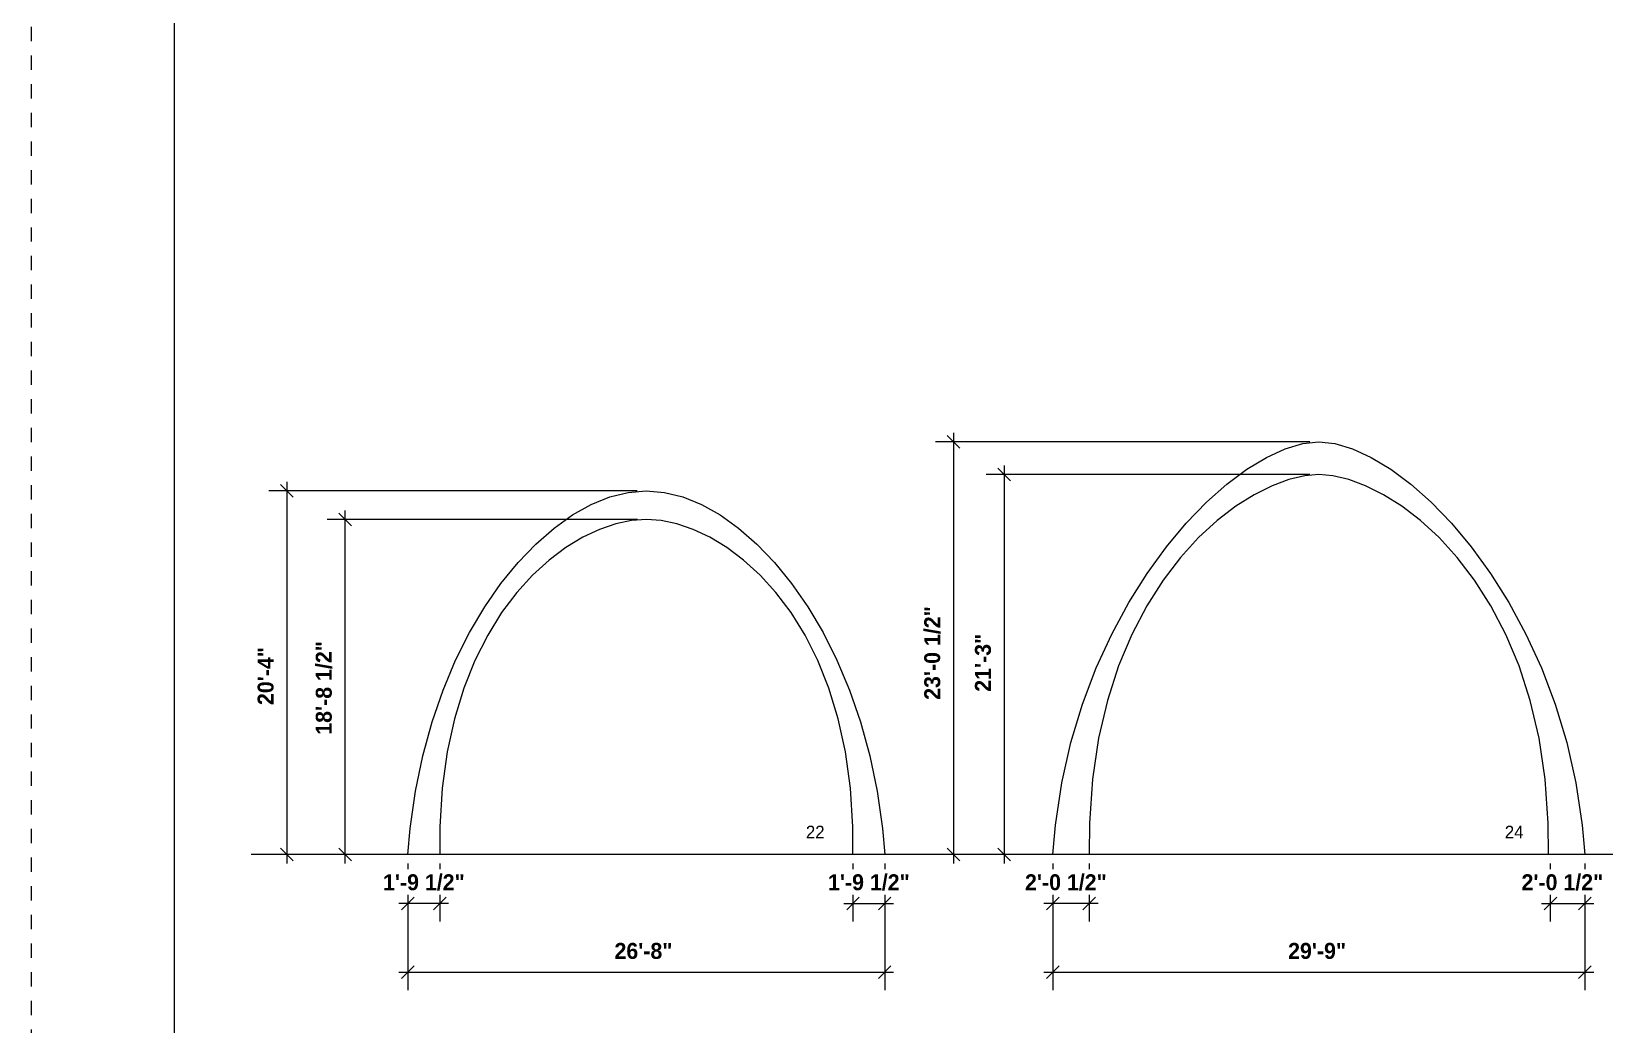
# Model space of a CAD drawing. Header units: inches. Extents: x -101.2 to -65.2, y -5883.2 to -5859.2.
# Drawn here: x -101.15 to -90.17, y -5873.1 to -5866.16 of the extents above; entities that cross this region are included whole.
import ezdxf

# ---------------------------------------------------------------- set-up
doc = ezdxf.new("R2010")
doc.units = ezdxf.units.IN
doc.header["$LTSCALE"] = 0.2
doc.header["$MEASUREMENT"] = 0
doc.header["$PDMODE"] = 1
doc.header["$PDSIZE"] = -2
doc.linetypes.add('STYLE_11', pattern=[0.46875, 0.3125, -0.15625])
doc.layers.get('0').update_dxf_attribs({"lineweight": 0})
for name, color, linetype, lineweight in [('ARCHES', 7, 'Continuous', 0), ('Dimension', 7, 'Continuous', 0), ('None', 7, 'Continuous', 0)]:
    doc.layers.add(name, color=color, linetype=linetype, lineweight=lineweight)
doc.styles.add('CityBlueprint', font='cityb___.ttf')
doc.styles.add('Tw Cen MT', font='')
doc.styles.get('Tw Cen MT').set_extended_font_data('Tw Cen MT')
doc.dimstyles.new('Arch', dxfattribs={"dimtxt": 0.111581, "dimasz": 0.088379, "dimexe": 0.125, "dimexo": 0.0625, "dimgap": 0.0625, "dimtad": 1, "dimdec": 3, "dimzin": 15, "dimdsep": 46, "dimlunit": 4, "dimtxsty": 'CityBlueprint', "dimblk": 'VW_SLASH', "dimcen": 0, "dimdle": 0.0625, "dimazin": 0, "dimtfac": 1, "dimtdec": 3, "dimtix": 1, "dimtmove": 0, "dimatfit": 0, "dimldrblk": 'VW_FILLEDARROW', "dimfxl": 1, "dimfrac": 2, "dimtolj": 1, "dimtzin": 15, "dimarcsym": 0})

# ---------------------------------------------------------------- blocks, each defined once
blk = doc.blocks.new('Group')
at = {"layer": 'None', "color": 2, "linetype": 'STYLE_11', "lineweight": 0}
blk.add_lwpolyline([(-27.738, 20.553), (8.262, 20.553), (8.262, -3.447), (-27.738, -3.447)], close=True, dxfattribs=at)
at = {"layer": 'None', "color": 8, "linetype": 'Continuous', "lineweight": 0}
blk.add_lwpolyline([(-26.738, 20.053), (6.012, 20.053), (6.012, -2.947), (-26.738, -2.947)], close=True, dxfattribs=at)
blk = doc.blocks.new('Group-1')
at = {"layer": 'None', "color": 4}
blk.add_blockref('Group', (0, 0), dxfattribs=at)
blk = doc.blocks.new('*D56')
at = {"layer": 'Defpoints', "color": 0, "lineweight": 0, "transparency": 16777216}
for p in [(-2491.6, 999.7), (-2250.6, 999.7), (-2410.4, 756)]:
    blk.add_point(p, dxfattribs=at)
at = {"layer": 'Dimension', "color": 7, "linetype": 'Continuous', "lineweight": -2, "transparency": 16777216}
for p, q in [((-2487.3, 995.5), (-2495.8, 1004)), ((-2495.8, 760.3), (-2487.3, 751.8))]:
    blk.add_line(p, q, dxfattribs=at)
at = {"layer": 'Dimension', "color": 0, "linetype": 'Continuous', "lineweight": -2, "transparency": 16777216}
for p, q in [((-2491.6, 1005.7), (-2491.6, 999.7)), ((-2256.6, 999.7), (-2503.6, 999.7)), ((-2491.6, 999.7), (-2491.6, 756)), ((-2416.4, 756), (-2503.6, 756)), ((-2491.6, 756), (-2491.6, 750))]:
    blk.add_line(p, q, dxfattribs=at)
at = {"color": 0, "linetype": 'Continuous', "lineweight": -2, "transparency": 16777216}
blk.add_wipeout([(-2497.6, 856.1), (-2497.6, 899.6), (-2514.6, 899.6), (-2514.6, 856.1)], dxfattribs=at).dxf.layer = 'Dimension'
at = {"layer": 'Dimension', "color": 0, "transparency": 16777216, "insert": (-2511.2, 856.1), "char_height": 10.71, "attachment_point": 1, "rotation": 90, "line_spacing_factor": 0.959794, "style": 'CityBlueprint'}
blk.add_mtext('20\'-4"', dxfattribs=at)
blk = doc.blocks.new('VW_FILLEDARROW')
at = {"color": 0, "lineweight": -2}
blk.add_solid([(0, 0), (0, 0), (0, 0)], dxfattribs=at)
blk = doc.blocks.new('VW_SLASH')
at = {"color": 0, "linetype": 'ByBlock', "lineweight": -2}
blk.add_line((0, 0), (-1, 0), dxfattribs=at)
at = {"color": 7, "linetype": 'ByBlock', "lineweight": -2}
blk.add_line((0, 0), (0, 0), dxfattribs=at)
blk = doc.blocks.new('*D57')
at = {"layer": 'Defpoints', "color": 0, "lineweight": 0, "transparency": 16777216}
for p in [(-2452.6, 980.5), (-2250.5, 980.5), (-2410.1, 756)]:
    blk.add_point(p, dxfattribs=at)
at = {"layer": 'Dimension', "color": 7, "linetype": 'Continuous', "lineweight": -2, "transparency": 16777216}
for p, q in [((-2448.3, 976.3), (-2456.8, 984.8)), ((-2456.8, 760.3), (-2448.3, 751.8))]:
    blk.add_line(p, q, dxfattribs=at)
at = {"layer": 'Dimension', "color": 0, "linetype": 'Continuous', "lineweight": -2, "transparency": 16777216}
for p, q in [((-2452.6, 986.5), (-2452.6, 980.5)), ((-2256.5, 980.5), (-2464.6, 980.5)), ((-2452.6, 980.5), (-2452.6, 756)), ((-2416.1, 756), (-2464.6, 756)), ((-2452.6, 756), (-2452.6, 750))]:
    blk.add_line(p, q, dxfattribs=at)
at = {"color": 0, "linetype": 'Continuous', "lineweight": -2, "transparency": 16777216}
blk.add_wipeout([(-2458.6, 836.2), (-2458.6, 900.3), (-2475.6, 900.3), (-2475.6, 836.2)], dxfattribs=at).dxf.layer = 'Dimension'
at = {"layer": 'Dimension', "color": 0, "transparency": 16777216, "insert": (-2472.2, 836.2), "char_height": 10.71, "attachment_point": 1, "rotation": 90, "line_spacing_factor": 0.959794, "style": 'CityBlueprint'}
blk.add_mtext('18\'-8 1/2"', dxfattribs=at)
blk = doc.blocks.new('*D58')
at = {"layer": 'Defpoints', "color": 0, "lineweight": 0, "transparency": 16777216}
for p in [(-2410.4, 756), (-2090.7, 756), (-2410.4, 677)]:
    blk.add_point(p, dxfattribs=at)
at = {"layer": 'Dimension', "color": 0, "linetype": 'Continuous', "lineweight": -2, "transparency": 16777216}
for p, q in [((-2410.4, 750), (-2410.4, 665)), ((-2090.7, 750), (-2090.7, 665)), ((-2416.4, 677), (-2410.4, 677)), ((-2410.4, 677), (-2090.7, 677)), ((-2090.7, 677), (-2084.7, 677))]:
    blk.add_line(p, q, dxfattribs=at)
at = {"layer": 'Dimension', "color": 7, "linetype": 'Continuous', "lineweight": -2, "transparency": 16777216}
for p, q in [((-2406.2, 681.3), (-2414.7, 672.8)), ((-2094.9, 672.8), (-2086.5, 681.3))]:
    blk.add_line(p, q, dxfattribs=at)
at = {"color": 0, "linetype": 'Continuous', "lineweight": -2, "transparency": 16777216}
blk.add_wipeout([(-2271.9, 683), (-2229.2, 683), (-2229.2, 700.1), (-2271.9, 700.1)], dxfattribs=at).dxf.layer = 'Dimension'
at = {"layer": 'Dimension', "color": 0, "transparency": 16777216, "insert": (-2271.9, 696.7), "char_height": 10.71, "attachment_point": 1, "line_spacing_factor": 0.959794, "style": 'CityBlueprint'}
blk.add_mtext('26\'-8"', dxfattribs=at)
blk = doc.blocks.new('*D59')
at = {"layer": 'Defpoints', "color": 0, "lineweight": 0, "transparency": 16777216}
for p in [(-2410.4, 756), (-2389.1, 756), (-2389.1, 723)]:
    blk.add_point(p, dxfattribs=at)
at = {"layer": 'Dimension', "color": 0, "linetype": 'Continuous', "lineweight": -2, "transparency": 16777216}
for p, q in [((-2410.4, 750), (-2410.4, 711)), ((-2389.1, 750), (-2389.1, 711)), ((-2410.4, 723), (-2416.4, 723)), ((-2389.1, 723), (-2410.4, 723)), ((-2383.1, 723), (-2389.1, 723))]:
    blk.add_line(p, q, dxfattribs=at)
at = {"layer": 'Dimension', "color": 7, "linetype": 'Continuous', "lineweight": -2, "transparency": 16777216}
for p, q in [((-2406.2, 727.3), (-2414.7, 718.8)), ((-2393.3, 718.8), (-2384.8, 727.3))]:
    blk.add_line(p, q, dxfattribs=at)
at = {"color": 0, "linetype": 'Continuous', "lineweight": -2, "transparency": 16777216}
blk.add_wipeout([(-2427.1, 729), (-2372.3, 729), (-2372.3, 746.1), (-2427.1, 746.1)], dxfattribs=at).dxf.layer = 'Dimension'
at = {"layer": 'Dimension', "color": 0, "transparency": 16777216, "insert": (-2427.1, 742.7), "char_height": 10.71, "attachment_point": 1, "line_spacing_factor": 0.959794, "style": 'CityBlueprint'}
blk.add_mtext('1\'-9 1/2"', dxfattribs=at)
blk = doc.blocks.new('*D60')
at = {"layer": 'Defpoints', "color": 0, "lineweight": 0, "transparency": 16777216}
for p in [(-2112, 756), (-2090.7, 756), (-2112, 723)]:
    blk.add_point(p, dxfattribs=at)
at = {"layer": 'Dimension', "color": 0, "linetype": 'Continuous', "lineweight": -2, "transparency": 16777216}
for p, q in [((-2112, 750), (-2112, 711)), ((-2090.7, 750), (-2090.7, 711)), ((-2118, 723), (-2112, 723)), ((-2112, 723), (-2090.7, 723)), ((-2090.7, 723), (-2084.7, 723))]:
    blk.add_line(p, q, dxfattribs=at)
at = {"layer": 'Dimension', "color": 7, "linetype": 'Continuous', "lineweight": -2, "transparency": 16777216}
for p, q in [((-2107.8, 727.3), (-2116.2, 718.8)), ((-2094.9, 718.8), (-2086.5, 727.3))]:
    blk.add_line(p, q, dxfattribs=at)
at = {"color": 0, "linetype": 'Continuous', "lineweight": -2, "transparency": 16777216}
blk.add_wipeout([(-2128.7, 729), (-2073.9, 729), (-2073.9, 746.1), (-2128.7, 746.1)], dxfattribs=at).dxf.layer = 'Dimension'
at = {"layer": 'Dimension', "color": 0, "transparency": 16777216, "insert": (-2128.7, 742.7), "char_height": 10.71, "attachment_point": 1, "line_spacing_factor": 0.959794, "style": 'CityBlueprint'}
blk.add_mtext('1\'-9 1/2"', dxfattribs=at)
blk = doc.blocks.new('*D61')
at = {"layer": 'Defpoints', "color": 0, "lineweight": 0, "transparency": 16777216}
for p in [(-2044.6, 1032.5), (-1799.6, 1032.5), (-1978, 756)]:
    blk.add_point(p, dxfattribs=at)
at = {"layer": 'Dimension', "color": 7, "linetype": 'Continuous', "lineweight": -2, "transparency": 16777216}
for p, q in [((-2040.3, 1028.3), (-2048.8, 1036.8)), ((-2048.8, 760.3), (-2040.3, 751.8))]:
    blk.add_line(p, q, dxfattribs=at)
at = {"layer": 'Dimension', "color": 0, "linetype": 'Continuous', "lineweight": -2, "transparency": 16777216}
for p, q in [((-2044.6, 1038.5), (-2044.6, 1032.5)), ((-1805.6, 1032.5), (-2056.6, 1032.5)), ((-2044.6, 1032.5), (-2044.6, 756)), ((-1984, 756), (-2056.6, 756)), ((-2044.6, 756), (-2044.6, 750))]:
    blk.add_line(p, q, dxfattribs=at)
at = {"color": 0, "linetype": 'Continuous', "lineweight": -2, "transparency": 16777216}
blk.add_wipeout([(-2050.6, 859.6), (-2050.6, 929), (-2067.6, 929), (-2067.6, 859.6)], dxfattribs=at).dxf.layer = 'Dimension'
at = {"layer": 'Dimension', "color": 0, "transparency": 16777216, "insert": (-2064.2, 859.6), "char_height": 10.71, "attachment_point": 1, "rotation": 90, "line_spacing_factor": 0.959794, "style": 'CityBlueprint'}
blk.add_mtext('23\'-0 1/2"', dxfattribs=at)
blk = doc.blocks.new('*D62')
at = {"layer": 'Defpoints', "color": 0, "lineweight": 0, "transparency": 16777216}
for p in [(-2010.6, 1010.6), (-1799.6, 1010.6), (-1978, 756)]:
    blk.add_point(p, dxfattribs=at)
at = {"layer": 'Dimension', "color": 7, "linetype": 'Continuous', "lineweight": -2, "transparency": 16777216}
for p, q in [((-2006.3, 1006.4), (-2014.8, 1014.9)), ((-2014.8, 760.3), (-2006.3, 751.8))]:
    blk.add_line(p, q, dxfattribs=at)
at = {"layer": 'Dimension', "color": 0, "linetype": 'Continuous', "lineweight": -2, "transparency": 16777216}
for p, q in [((-2010.6, 1016.6), (-2010.6, 1010.6)), ((-1805.6, 1010.6), (-2022.6, 1010.6)), ((-2010.6, 1010.6), (-2010.6, 756)), ((-1984, 756), (-2022.6, 756)), ((-2010.6, 756), (-2010.6, 750))]:
    blk.add_line(p, q, dxfattribs=at)
at = {"color": 0, "linetype": 'Continuous', "lineweight": -2, "transparency": 16777216}
blk.add_wipeout([(-2016.6, 865), (-2016.6, 901.7), (-2033.6, 901.7), (-2033.6, 865)], dxfattribs=at).dxf.layer = 'Dimension'
at = {"layer": 'Dimension', "color": 0, "transparency": 16777216, "insert": (-2030.2, 865), "char_height": 10.71, "attachment_point": 1, "rotation": 90, "line_spacing_factor": 0.959794, "style": 'CityBlueprint'}
blk.add_mtext('21\'-3"', dxfattribs=at)
blk = doc.blocks.new('*D63')
at = {"layer": 'Defpoints', "color": 0, "lineweight": 0, "transparency": 16777216}
for p in [(-1978, 756), (-1621.2, 756), (-1978, 677)]:
    blk.add_point(p, dxfattribs=at)
at = {"layer": 'Dimension', "color": 0, "linetype": 'Continuous', "lineweight": -2, "transparency": 16777216}
for p, q in [((-1978, 750), (-1978, 665)), ((-1621.2, 750), (-1621.2, 665)), ((-1984, 677), (-1978, 677)), ((-1978, 677), (-1621.2, 677)), ((-1621.2, 677), (-1615.2, 677))]:
    blk.add_line(p, q, dxfattribs=at)
at = {"layer": 'Dimension', "color": 7, "linetype": 'Continuous', "lineweight": -2, "transparency": 16777216}
for p, q in [((-1973.7, 681.3), (-1982.2, 672.8)), ((-1625.5, 672.8), (-1617, 681.3))]:
    blk.add_line(p, q, dxfattribs=at)
at = {"color": 0, "linetype": 'Continuous', "lineweight": -2, "transparency": 16777216}
blk.add_wipeout([(-1820.2, 683), (-1779, 683), (-1779, 700.1), (-1820.2, 700.1)], dxfattribs=at).dxf.layer = 'Dimension'
at = {"layer": 'Dimension', "color": 0, "transparency": 16777216, "insert": (-1820.2, 696.7), "char_height": 10.71, "attachment_point": 1, "line_spacing_factor": 0.959794, "style": 'CityBlueprint'}
blk.add_mtext('29\'-9"', dxfattribs=at)
blk = doc.blocks.new('*D64')
at = {"layer": 'Defpoints', "color": 0, "lineweight": 0, "transparency": 16777216}
for p in [(-1978, 756), (-1953.5, 756), (-1953.5, 723)]:
    blk.add_point(p, dxfattribs=at)
at = {"layer": 'Dimension', "color": 0, "linetype": 'Continuous', "lineweight": -2, "transparency": 16777216}
for p, q in [((-1978, 750), (-1978, 711)), ((-1953.5, 750), (-1953.5, 711)), ((-1978, 723), (-1984, 723)), ((-1953.5, 723), (-1978, 723)), ((-1947.5, 723), (-1953.5, 723))]:
    blk.add_line(p, q, dxfattribs=at)
at = {"layer": 'Dimension', "color": 7, "linetype": 'Continuous', "lineweight": -2, "transparency": 16777216}
for p, q in [((-1973.7, 727.3), (-1982.2, 718.8)), ((-1957.8, 718.8), (-1949.3, 727.3))]:
    blk.add_line(p, q, dxfattribs=at)
at = {"color": 0, "linetype": 'Continuous', "lineweight": -2, "transparency": 16777216}
blk.add_wipeout([(-1996.6, 729), (-1934.9, 729), (-1934.9, 746.1), (-1996.6, 746.1)], dxfattribs=at).dxf.layer = 'Dimension'
at = {"layer": 'Dimension', "color": 0, "transparency": 16777216, "insert": (-1996.6, 742.7), "char_height": 10.71, "attachment_point": 1, "line_spacing_factor": 0.959794, "style": 'CityBlueprint'}
blk.add_mtext('2\'-0 1/2"', dxfattribs=at)
blk = doc.blocks.new('*D65')
at = {"layer": 'Defpoints', "color": 0, "lineweight": 0, "transparency": 16777216}
for p in [(-1644.4, 756), (-1621.2, 756), (-1644.4, 723)]:
    blk.add_point(p, dxfattribs=at)
at = {"layer": 'Dimension', "color": 0, "linetype": 'Continuous', "lineweight": -2, "transparency": 16777216}
for p, q in [((-1644.4, 750), (-1644.4, 711)), ((-1621.2, 750), (-1621.2, 711)), ((-1650.4, 723), (-1644.4, 723)), ((-1644.4, 723), (-1621.2, 723)), ((-1621.2, 723), (-1615.2, 723))]:
    blk.add_line(p, q, dxfattribs=at)
at = {"layer": 'Dimension', "color": 7, "linetype": 'Continuous', "lineweight": -2, "transparency": 16777216}
for p, q in [((-1640.1, 727.3), (-1648.6, 718.8)), ((-1625.5, 718.8), (-1617, 727.3))]:
    blk.add_line(p, q, dxfattribs=at)
at = {"color": 0, "linetype": 'Continuous', "lineweight": -2, "transparency": 16777216}
blk.add_wipeout([(-1663.7, 729), (-1601.9, 729), (-1601.9, 746.1), (-1663.7, 746.1)], dxfattribs=at).dxf.layer = 'Dimension'
at = {"layer": 'Dimension', "color": 0, "transparency": 16777216, "insert": (-1663.7, 742.7), "char_height": 10.71, "attachment_point": 1, "line_spacing_factor": 0.959794, "style": 'CityBlueprint'}
blk.add_mtext('2\'-0 1/2"', dxfattribs=at)
blk = doc.blocks.new('Group-3')
at = {"color": 3, "linetype": 'Continuous', "lineweight": 0}
blk.add_line((352.4445, 756.0354), (-2515.5555, 756.0354), dxfattribs=at)
at = {"layer": 'ARCHES', "color": 250, "lineweight": 0}
for points in [[(-1799.5977, 1032.5354), (-1788.7777, 1031.3486), (-1777.0024, 1027.8369), (-1764.4702, 1022.0736), (-1751.3795, 1014.1322), (-1737.9286, 1004.0859), (-1724.3161, 992.0081), (-1710.7404, 977.972), (-1697.3997, 962.0511), (-1684.4926, 944.3186), (-1672.2175, 924.8479), (-1660.7727, 903.7123), (-1650.3567, 880.9851), (-1641.1679, 856.7397), (-1633.4046, 831.0494), (-1627.2654, 803.9875), (-1622.9485, 775.6273), (-1621.2101, 756.0354), (-1621.6266, 756.0354), (-1622.4879, 756.0354), (-1623.7304, 756.0354), (-1625.2907, 756.0354), (-1627.105, 756.0354), (-1629.11, 756.0354), (-1631.2421, 756.0354), (-1633.4377, 756.0354), (-1635.6333, 756.0354), (-1637.7654, 756.0354), (-1639.7704, 756.0354), (-1641.5848, 756.0354), (-1643.145, 756.0354), (-1644.3875, 756.0354), (-1645.2488, 756.0354), (-1645.6653, 756.0354), (-1645.8143, 776.9357), (-1647.8526, 806.4737), (-1651.9257, 833.8665), (-1657.8141, 859.1469), (-1665.298, 882.3482), (-1674.1578, 903.5033), (-1684.1738, 922.6453), (-1695.1263, 939.8073), (-1706.7957, 955.0224), (-1718.9623, 968.3237), (-1731.4064, 979.7441), (-1743.9083, 989.3168), (-1756.2485, 997.0749), (-1768.2072, 1003.0514), (-1779.5647, 1007.2794), (-1790.1015, 1009.7919), (-1799.5977, 1010.6221), (-1809.094, 1009.7919), (-1819.6306, 1007.2794), (-1830.988, 1003.0514), (-1842.9464, 997.0749), (-1855.2863, 989.3168), (-1867.7879, 979.7441), (-1880.2317, 968.3237), (-1892.3978, 955.0224), (-1904.0667, 939.8073), (-1915.0188, 922.6453), (-1925.0342, 903.5033), (-1933.8935, 882.3482), (-1941.3768, 859.1469), (-1947.2646, 833.8665), (-1951.3372, 806.4737), (-1953.3749, 776.9357), (-1953.5234, 756.0354), (-1953.9399, 756.0354), (-1954.8012, 756.0354), (-1956.0438, 756.0354), (-1957.604, 756.0354), (-1959.4184, 756.0354), (-1961.4234, 756.0354), (-1963.5555, 756.0354), (-1965.7511, 756.0354), (-1967.9467, 756.0354), (-1970.0787, 756.0354), (-1972.0837, 756.0354), (-1973.8981, 756.0354), (-1975.4583, 756.0354), (-1976.7009, 756.0354), (-1977.5622, 756.0354), (-1977.9787, 756.0354), (-1976.2406, 775.6273), (-1971.9242, 803.9875), (-1965.7853, 831.0494), (-1958.0223, 856.7397), (-1948.8337, 880.9851), (-1938.4178, 903.7123), (-1926.9732, 924.8479), (-1914.6981, 944.3186), (-1901.7912, 962.0511), (-1888.4507, 977.972), (-1874.8752, 992.0081), (-1861.2631, 1004.0859), (-1847.8127, 1014.1322), (-1834.7225, 1022.0736), (-1822.191, 1027.8369), (-1810.4166, 1031.3486)], [(-2250.5549, 999.7221), (-2238.4667, 998.6761), (-2226.1135, 995.5811), (-2213.6148, 990.5019), (-2201.0898, 983.5029), (-2188.6579, 974.6489), (-2176.4384, 964.0044), (-2164.5507, 951.6342), (-2153.1141, 937.6027), (-2142.248, 921.9746), (-2132.0717, 904.8146), (-2122.7045, 886.1872), (-2114.2658, 866.1572), (-2106.8749, 844.789), (-2100.6512, 822.1474), (-2095.714, 798.297), (-2092.1826, 773.3023), (-2090.6936, 756.0354), (-2091.0565, 756.0354), (-2091.8068, 756.0354), (-2092.8894, 756.0354), (-2094.2487, 756.0354), (-2095.8294, 756.0354), (-2097.5762, 756.0354), (-2099.4337, 756.0354), (-2101.3466, 756.0354), (-2103.2595, 756.0354), (-2105.117, 756.0354), (-2106.8638, 756.0354), (-2108.4445, 756.0354), (-2109.8038, 756.0354), (-2110.8863, 756.0354), (-2111.6367, 756.0354), (-2111.9996, 756.0354), (-2112.0922, 774.4649), (-2113.7303, 800.511), (-2117.0675, 824.6655), (-2121.9401, 846.9573), (-2128.1843, 867.4157), (-2135.6367, 886.0699), (-2144.1333, 902.949), (-2153.5107, 918.0822), (-2163.6051, 931.4986), (-2174.2528, 943.2274), (-2185.2902, 953.2978), (-2196.5536, 961.7388), (-2207.8793, 968.5798), (-2219.1036, 973.8497), (-2230.0629, 977.5779), (-2240.5934, 979.7934), (-2250.5316, 980.5254), (-2260.4703, 979.7934), (-2271.0013, 977.5779), (-2281.9611, 973.8497), (-2293.1857, 968.5798), (-2304.5117, 961.7388), (-2315.7754, 953.2978), (-2326.813, 943.2274), (-2337.4609, 931.4986), (-2347.5555, 918.0822), (-2356.9329, 902.949), (-2365.4297, 886.0699), (-2372.8821, 867.4157), (-2379.1264, 846.9573), (-2383.999, 824.6655), (-2387.3362, 800.511), (-2388.9743, 774.4649), (-2389.0669, 756.0354), (-2389.4306, 756.0354), (-2390.1827, 756.0354), (-2391.2676, 756.0354), (-2392.6298, 756.0354), (-2394.214, 756.0354), (-2395.9646, 756.0354), (-2397.8262, 756.0354), (-2399.7433, 756.0354), (-2401.6603, 756.0354), (-2403.5219, 756.0354), (-2405.2725, 756.0354), (-2406.8567, 756.0354), (-2408.219, 756.0354), (-2409.3039, 756.0354), (-2410.0559, 756.0354), (-2410.4196, 756.0354), (-2408.9302, 773.3023), (-2405.3983, 798.297), (-2400.4606, 822.1474), (-2394.2365, 844.789), (-2386.8453, 866.1572), (-2378.4063, 886.1872), (-2369.0388, 904.8146), (-2358.8623, 921.9746), (-2347.9961, 937.6027), (-2336.5594, 951.6342), (-2324.6716, 964.0044), (-2312.4521, 974.6489), (-2300.0201, 983.5029), (-2287.4951, 990.5019), (-2274.9963, 995.5811), (-2262.6432, 998.6761)]]:
    blk.add_lwpolyline(points, close=True, dxfattribs=at)
at = {"layer": 'None', "color": 250, "char_height": 8.4375, "attachment_point": 1, "line_spacing_factor": 1.094749, "style": 'Tw Cen MT'}
for s, insert in [('22', (-2143.5555, 775.253)), ('24', (-1674.8888, 775.253))]:
    blk.add_mtext(s, dxfattribs=dict(at, insert=insert))
at = {"layer": 'Dimension', "color": 250, "linetype": 'Continuous', "lineweight": 0}
dim = blk.add_linear_dim(base=(-2044.5555, 1032.5354), p1=(-1977.9787, 756.0354), p2=(-1799.5977, 1032.5354), angle=90, dimstyle='Arch', override={"dimtxt": 10.711806, "dimgap": 6, "dimpost": '<>', "dimtxsty": 'CityBlueprint', "dimtmove": 2}, dxfattribs=at)
dim.commit()
dim.dimension.update_dxf_attribs({"geometry": '*D61', "text_midpoint": (-2044.5555, 894.2854)})
dim = blk.add_linear_dim(base=(-2491.5555, 999.7221), p1=(-2410.4196, 756.0354), p2=(-2250.5549, 999.7221), angle=90, text='20\'-4"', dimstyle='Arch', override={"dimtxt": 10.711806, "dimgap": 6, "dimpost": '<>', "dimtxsty": 'CityBlueprint', "dimtmove": 2}, dxfattribs=at)
dim.commit()
dim.dimension.update_dxf_attribs({"geometry": '*D56', "text_midpoint": (-2491.5555, 877.8788)})
dim = blk.add_linear_dim(base=(-2010.5555, 1010.6221), p1=(-1977.9787, 756.0354), p2=(-1799.5977, 1010.6221), angle=90, text='21\'-3"', dimstyle='Arch', override={"dimtxt": 10.711806, "dimgap": 6, "dimpost": '<>', "dimtxsty": 'CityBlueprint', "dimtmove": 2}, dxfattribs=at)
dim.commit()
dim.dimension.update_dxf_attribs({"geometry": '*D62', "text_midpoint": (-2010.5555, 883.3288)})
dim = blk.add_linear_dim(base=(-2452.5555, 980.5254), p1=(-2410.0559, 756.0354), p2=(-2250.5316, 980.5254), angle=90, dimstyle='Arch', override={"dimtxt": 10.711806, "dimgap": 6, "dimpost": '<>', "dimtxsty": 'CityBlueprint', "dimtmove": 2}, dxfattribs=at)
dim.commit()
dim.dimension.update_dxf_attribs({"geometry": '*D57', "text_midpoint": (-2452.5555, 868.2804)})
for base, p1, p2, text, picture, middle in [((-2410.4196, 677.0354), (-2090.6936, 756.0354), (-2410.4196, 756.0354), '26\'-8"', '*D58', (-2250.5566, 677.0354)), ((-1977.9787, 677.0354), (-1621.2101, 756.0354), (-1977.9787, 756.0354), '29\'-9"', '*D63', (-1799.5944, 677.0354))]:
    dim = blk.add_linear_dim(base=base, p1=p1, p2=p2, text=text, dimstyle='Arch', override={"dimtxt": 10.711806, "dimgap": 6, "dimpost": '<>', "dimtxsty": 'CityBlueprint', "dimtmove": 2}, dxfattribs=at)
    dim.commit()
    dim.dimension.update_dxf_attribs({"geometry": picture, "text_midpoint": middle})
for base, p1, p2, text, picture, middle in [((-2389.0669, 723.0354), (-2410.4196, 756.0354), (-2389.0669, 756.0354), '1\'-9 1/2"', '*D59', (-2399.7433, 723.0354)), ((-2111.9996, 723.0354), (-2090.6936, 756.0354), (-2111.9996, 756.0354), '1\'-9 1/2"', '*D60', (-2101.3466, 723.0354)), ((-1644.3875, 723.0354), (-1621.2101, 756.0354), (-1644.3875, 756.0354), '2\'-0 1/2"', '*D65', (-1632.7988, 723.0354))]:
    dim = blk.add_linear_dim(base=base, p1=p1, p2=p2, text=text, dimstyle='Arch', override={"dimtxt": 10.711806, "dimgap": 6, "dimpost": '<>', "dimtxsty": 'CityBlueprint', "dimtmove": 2}, dxfattribs=at)
    dim.commit()
    dim.dimension.update_dxf_attribs({"geometry": picture, "text_midpoint": middle})
dim = blk.add_linear_dim(base=(-1953.5234, 723.0354), p1=(-1977.9787, 756.0354), p2=(-1953.5234, 756.0354), dimstyle='Arch', override={"dimtxt": 10.711806, "dimgap": 6, "dimpost": '<>', "dimtxsty": 'CityBlueprint', "dimtmove": 2}, dxfattribs=at)
dim.commit()
dim.dimension.update_dxf_attribs({"geometry": '*D64', "text_midpoint": (-1965.7511, 723.0354)})

msp = doc.modelspace()

# ---------------------------------------------------------------- block references
at = {"layer": 'None', "color": 4}
msp.add_blockref('Group-1', (-73.415493, -5879.782977), dxfattribs=at)

# ---------------------------------------------------------------- next in the draw order: block references
at = {"layer": 'None', "color": 250, "xscale": 0.01041666666666667, "yscale": 0.01041666666666667, "zscale": 0.01041666666666667}
msp.add_blockref('Group-3', (-73.415493, -5879.782977), dxfattribs=at)

doc.saveas('drawing.dxf')
